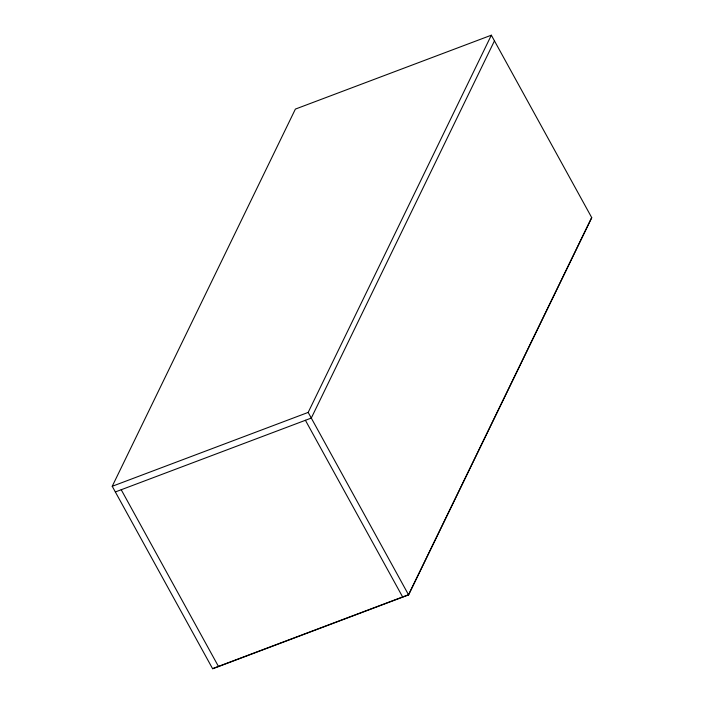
<?xml version="1.0" encoding="UTF-8"?>
<svg xmlns="http://www.w3.org/2000/svg" width="704" height="704" viewBox="0 0 704 704"><rect width="100%" height="100%" fill="white"/><g stroke="black" fill="none" stroke-linecap="round" stroke-linejoin="round"><path stroke-width="1.06" d="M112.226 486.288L295.39 109.085L491.339 35.2L591.774 217.712L408.61 594.915L212.661 668.8L112.226 486.288L308.176 412.412L491.339 35.2M494.454 40.867L311.291 418.07L115.342 491.955M591.668 217.518L408.514 594.73L212.555 668.615M308.176 412.412L408.61 594.915M305.413 420.288L402.732 597.133M121.22 489.738L218.539 666.582"/></g></svg>
